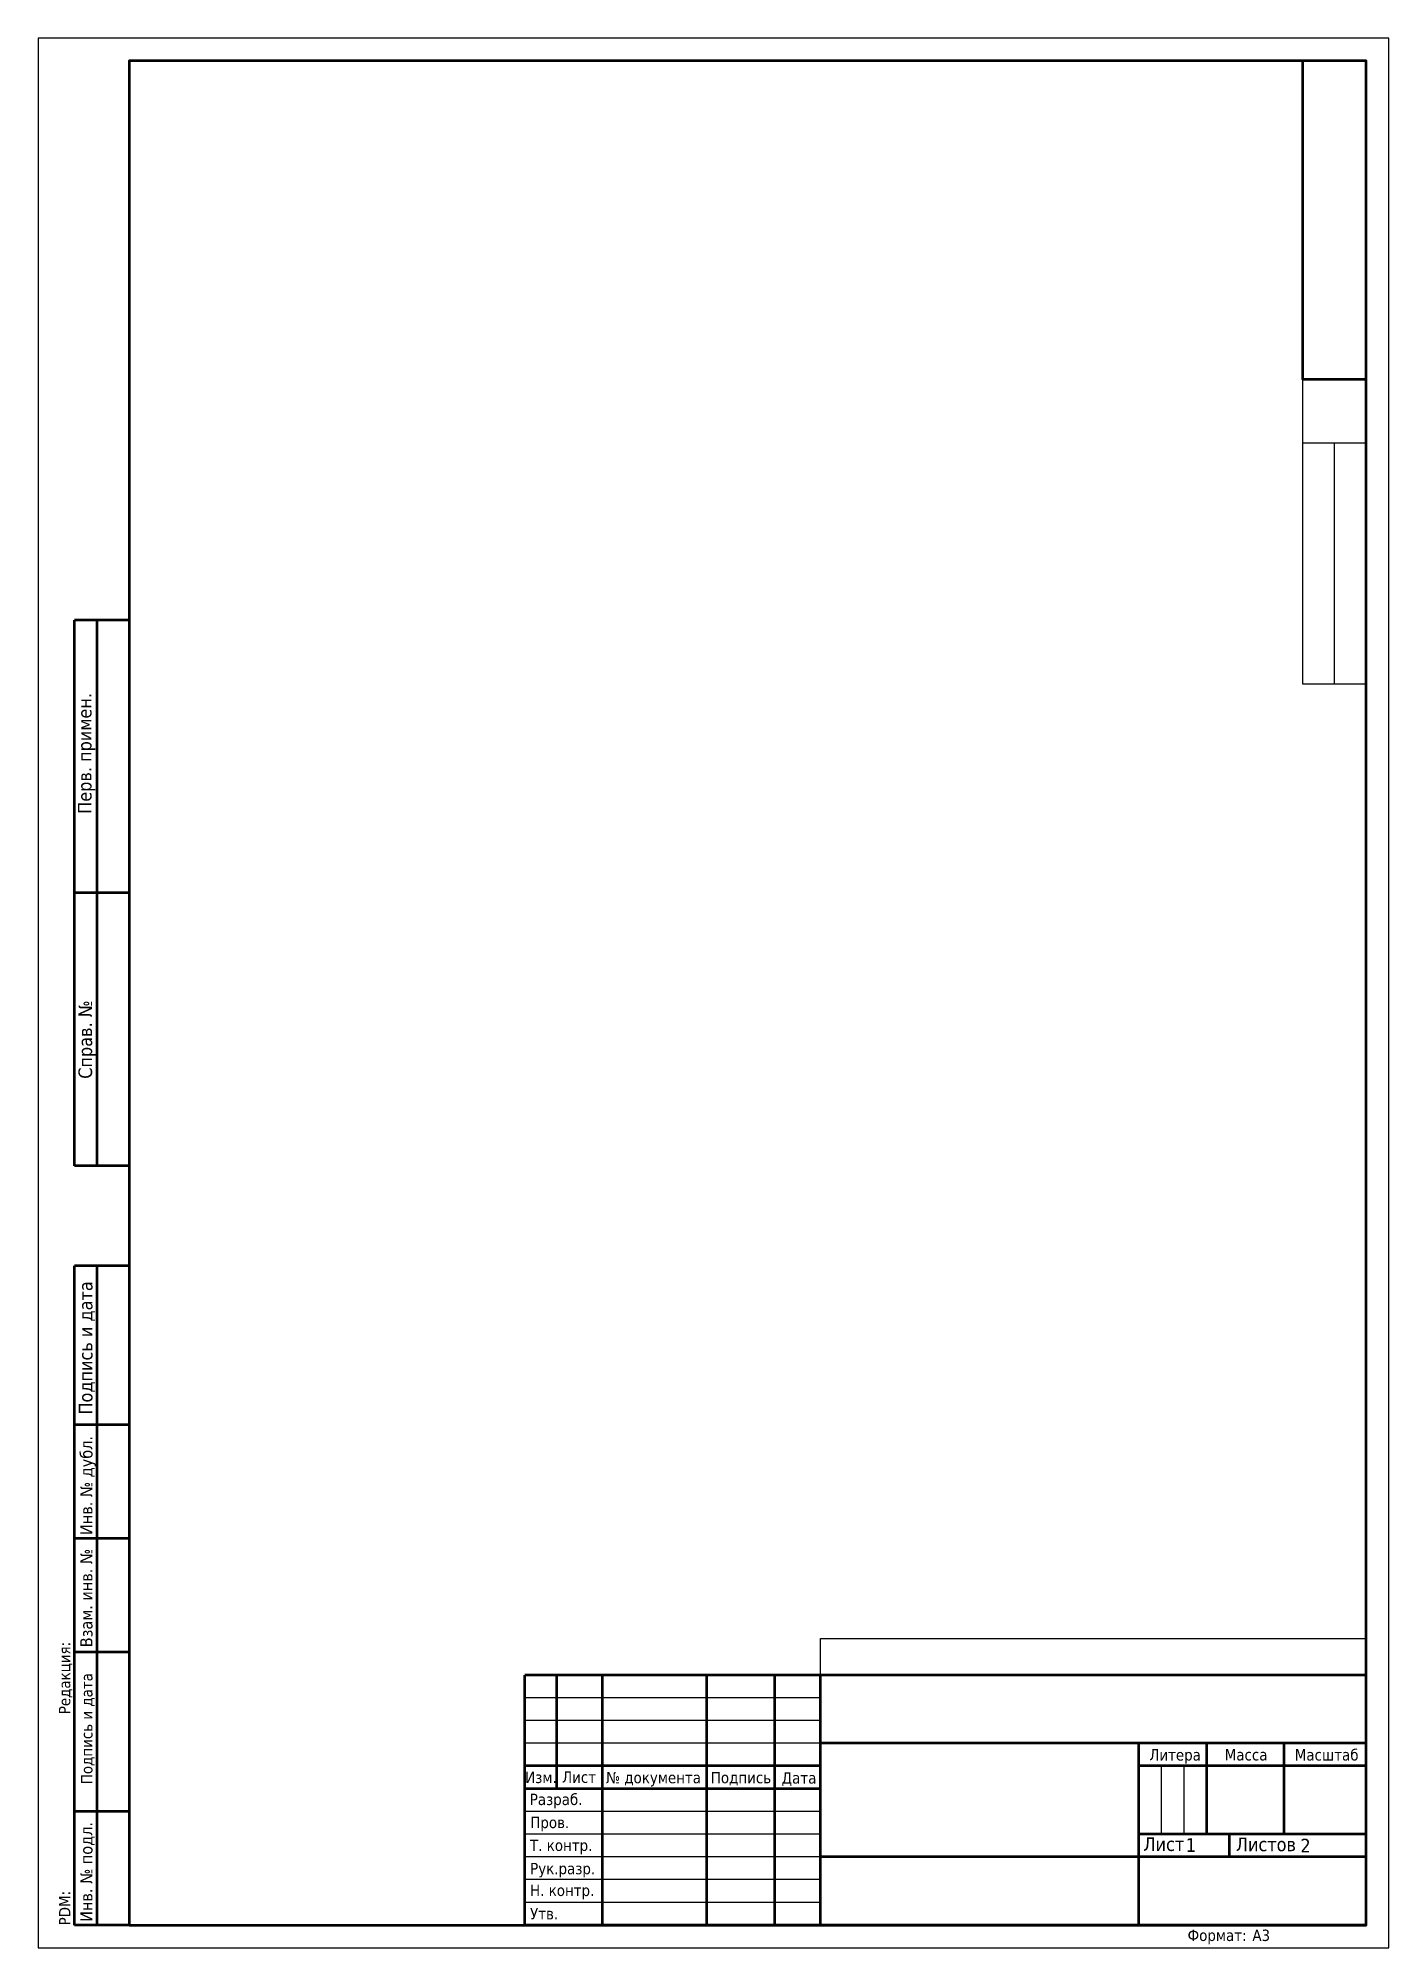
# Model space of a CAD drawing. Header units: inches. Extents: x -87 to 210, y 0 to 420.
import ezdxf
from ezdxf.enums import TextEntityAlignment as Align

# ---------------------------------------------------------------- set-up
doc = ezdxf.new("R2010")
doc.units = ezdxf.units.IN
doc.styles.get("Standard").update_dxf_attribs({"font": 'tahoma.ttf'})

# ---------------------------------------------------------------- blocks, each defined once
blk = doc.blocks.new('FORMAT_L1')
at = {"lineweight": 30, "ltscale": 0.3}
for p, q in [((-120, 55), (-120, 63)), ((-120, 63), (0, 63)), ((0, 55), (0, 63))]:
    blk.add_line(p, q, dxfattribs=at)
at = {"lineweight": 53, "ltscale": 1.5}
for p, q in [((0, 55), (-185, 55)), ((0, 0), (-185, 0))]:
    blk.add_line(p, q, dxfattribs=at)
at = {"lineweight": 53}
for p, q in [((-185, 0), (-185, 55)), ((-178, 55), (-178, 30)), ((-168, 55), (-168, 0)), ((-145, 0), (-145, 55)), ((-130, 0), (-130, 55)), ((-120, 0), (-120, 55)), ((0, 0), (0, 55)), ((0, 40), (-120, 40)), ((-50, 0), (-50, 40)), ((-35, 20), (-35, 40)), ((-18, 20), (-18, 40)), ((-120, 35), (-185, 35)), ((0, 35), (-50, 35)), ((-120, 30), (-185, 30)), ((0, 20), (-50, 20)), ((-30, 15), (-30, 20)), ((0, 15), (-120, 15))]:
    blk.add_line(p, q, dxfattribs=at)
at = {"lineweight": 30}
for p, q in [((-120, 50), (-185, 50)), ((-120, 45), (-185, 45)), ((-120, 40), (-185, 40)), ((-45, 20), (-45, 35)), ((-40, 20), (-40, 35)), ((-120, 25), (-185, 25)), ((-120, 20), (-185, 20)), ((-120, 15), (-185, 15)), ((-120, 10), (-185, 10)), ((-120, 5), (-185, 5))]:
    blk.add_line(p, q, dxfattribs=at)
for s, height, p in [('Литера', 2.5, (-47.67, 36.19)), ('Масса', 2.5, (-31.08, 36.21)), ('Масштаб', 2.5, (-15.67, 36.19)), ('Изм.  ', 2.5, (-184.92, 31.24)), ('№ документа', 2.5, (-167.12, 31.19)), ('Подпись', 2.5, (-144.09, 31.19)), ('Дата', 2.5, (-128.51, 31.12)), ('Лист', 3, (-48.95, 16.3)), ('Листов', 3, (-28.63, 16.25))]:
    blk.add_text(s, height=height).set_placement(p)
at = {"insert": (-176.8, 33.78), "char_height": 2.5, "width": 7.7992, "attachment_point": 1}
blk.add_mtext('Лист ', dxfattribs=at)
blk = doc.blocks.new('PERV')
at = {"lineweight": 30, "ltscale": 0.3}
for p, q in [((67, 0), (0, 0)), ((0, 0), (0, -14)), ((14, -14), (14, 0)), ((67, -14), (67, 0)), ((14, -7), (67, -7)), ((0, -14), (67, -14))]:
    blk.add_line(p, q, dxfattribs=at)
blk = doc.blocks.new('PERV1')
at = {"lineweight": 53, "ltscale": 0.3}
blk.add_lwpolyline([(0, -14), (70, -14), (70, 0), (0, 0)], close=True, dxfattribs=at)
blk = doc.blocks.new('*U13')
at = {"lineweight": 53, "ltscale": 1.5}
for p, q in [((-79, 172), (-79, 292)), ((-67, 292), (-79, 292)), ((-79, 5), (-79, 150)), ((-67, 150), (-79, 150)), ((-67, 5), (-79, 5))]:
    blk.add_line(p, q, dxfattribs=at)
at = {"lineweight": 53}
for p, q in [((-74, 172), (-74, 292)), ((-67, 232), (-79, 232)), ((-67, 172), (-79, 172)), ((-74, 5), (-74, 150)), ((-67, 115), (-79, 115)), ((-67, 90), (-79, 90)), ((-67, 65), (-79, 65)), ((20, 5), (20, 60)), ((-67, 30), (-79, 30))]:
    blk.add_line(p, q, dxfattribs=at)
at = {"lineweight": 30, "ltscale": 0.3}
blk.add_lwpolyline([(-87, 0), (210, 0), (210, 420), (-87, 420)], close=True, dxfattribs=at)
at = {"lineweight": 53, "ltscale": 0.3}
blk.add_lwpolyline([(205, 415), (-67, 415), (-67, 5), (205, 5)], close=True, dxfattribs=at)
at = {"ltscale": 0.3, "rotation": 270}
for name, p in [('PERV1', (205, 415)), ('PERV', (205, 345))]:
    blk.add_blockref(name, p, dxfattribs=at)
at = {"ltscale": 0.3}
blk.add_blockref('FORMAT_L1', (205, 5), dxfattribs=at)
blk.add_text('Перв. примен.', height=3, rotation=90).set_placement((-75.28, 262.69), align=Align.CENTER)
for s, height, p in [('Справ. №', 3, (-75.15, 191.13)), ('Подпись и дата', 3, (-75.07, 117.28)), ('Инв. № дубл.', 2.7, (-75.07, 90.78)), ('Взам. инв. №', 2.7, (-75.07, 66.1)), ('Редакция:', 2.5, (-79.95, 51.37)), ('Подпись и дата', 2.5, (-75.07, 35.98)), ('Инв. № подл.', 2.7, (-75.07, 5.7)), ('PDM:', 2.5, (-79.92, 4.93))]:
    blk.add_text(s, height=height, rotation=90).set_placement(p)
for s, p in [('Разраб.', (21.1, 31.4)), ('Пров.', (21.21, 26.32)), ('Т. контр.', (21.15, 21.3)), ('Рук.разр.', (21.18, 16.18)), ('Н. контр.', (21.16, 11.39)), ('Утв.', (21.16, 6.26)), ('Формат:', (165.76, 1.5))]:
    blk.add_text(s, height=2.5).set_placement(p)
at = {"flags": 8}
blk.add_attdef('ОБОЗНАЧЕНИЕ_ПЕР', text='', height=5, rotation=90, dxfattribs=at).set_placement((200.02, 381.16), align=Align.CENTER)
for tag, p in [('ПЕРВ_ПРИМЕН', (-68.21, 262.6)), ('А_СПРАВ_№', (-67.95, 200.65)), ('А_ИНВ_№_ДУБЛ', (-68.26, 103.05)), ('А_ВЗАМ_ИНВ_№', (-68.35, 77.68)), ('А_ИНВ_№_ПОДЛ', (-68.4, 16.83))]:
    blk.add_attdef(tag, text='', height=4, rotation=90).set_placement(p, align=Align.CENTER)
for tag, rotation, width, p, p2 in [('А_П_ИНВ_№_ДУБЛ_ДАТА', 90.0226, 0.203989, (-69.18, 139), (-69.19, 149.17)), ('А_П_ИНВ_№_ДУБЛ', 89.9977, 0.540181, (-69.03, 115.38), (-69.03, 135.57)), ('А_П_ИНВ_№_ПОДЛ_ДАТА', 90.0115, 0.205176, (-68.99, 53.54), (-68.99, 63.95)), ('А_П_ИНВ_№_ПОДЛ', 90.0184, 0.51569, (-69, 31.17), (-69.01, 50.91))]:
    blk.add_attdef(tag, text='', height=3, rotation=rotation, dxfattribs=dict(width=width)).set_placement(p, p2, align=Align.FIT)
for tag, p in [('DWG_DOC_VER', (-80.02, 68.48)), ('SWEPDM_DOC_ID', (-79.87, 14.18))]:
    blk.add_attdef(tag, p, '', height=2.5, rotation=90)
for tag, height, p in [('ОБОЗНАЧЕНИЕ', 7, (143.97, 49.08)), ('МАССА_DWG', 3, (178.5, 31)), ('МАСШТАБ', 3, (196, 31))]:
    blk.add_attdef(tag, text='', height=height, dxfattribs=at).set_placement(p, align=Align.CENTER)
at = {"ltscale": 0.3}
for tag, height, flags, p in [('ИИ_НОМЕР_ИЗМЕНЕНИЯ', 2.5, 8, (23.63, 41.29)), ('ИИ_НОМЕР_ЗАМЕНЫ', 2.5, 8, (31.71, 41.29)), ('НАИМЕНОВАНИЕ_СТР1', 4, 8, (120.24, 40.41)), ('НАИМЕНОВАНИЕ_СТР2', 4, 8, (120.16, 35.23)), ('П_РАЗРАБ_ЭП', 2.5, 8, (67.6, 31.35)), ('НАИМЕНОВАНИЕ_СТР3', 4, 8, (120.35, 30.06)), ('П_ПРОВ_ЭП', 2.5, 8, (67.6, 26.35)), ('НАИМЕНОВАНИЕ_СТР4', 4, 8, (120.3, 25)), ('П_Т_КОНТР_ЭП', 2.5, 8, (67.6, 21.46)), ('ВИД_ДОКУМЕНТА', 2.5, 8, (122.07, 21.25)), ('П_РУКРАЗР_ЭП', 2.5, 8, (67.6, 16.49)), ('П_Н_КОНТР_ЭП', 2.5, 8, (67.6, 11.35)), ('П_УТВ_ЭП', 2.5, 8, (67.6, 6.34)), ('ВИД_ШАБЛОНА', 3, 9, (130.39, 0.98))]:
    blk.add_attdef(tag, text='', height=height, dxfattribs=dict(at, flags=flags)).set_placement(p, align=Align.CENTER)
at = {"ltscale": 0.3, "width": 0.95, "flags": 8}
blk.add_attdef('ИИ_ОБОЗНАЧЕНИЕ', text='', height=2.5, dxfattribs=at).set_placement((47.76, 41.31), align=Align.CENTER)
at = {"ltscale": 0.3, "flags": 8}
for tag, width, p, p2 in [('А_ФАМИЛИЯ', 0.672694, (60.6, 41.32), (74.23, 41.32)), ('А_ДАТА', 0.737412, (75.4, 41.33), (84.57, 41.33))]:
    blk.add_attdef(tag, text='', height=2.5, dxfattribs=dict(at, width=width)).set_placement(p, p2, align=Align.FIT)
at = {"width": 0.95, "flags": 8}
for tag, p in [('П_РАЗРАБ', (37.45, 31.5)), ('П_ПРОВ', (37.44, 26.5)), ('П_Т_КОНТР', (37.44, 21.5)), ('П_РУКРАЗРАБ', (37.45, 16.54)), ('П_Н_КОНТР', (37.44, 11.5)), ('П_УТВ', (37.44, 6.5))]:
    blk.add_attdef(tag, p, '', height=2.5, dxfattribs=at)
at = {"flags": 8}
for tag, height, width, p, p2 in [('П_РАЗРАБ_ДАТА', 2.5, 0.362976, (75.14, 31.5), (84.7, 31.5)), ('ЛИТ', 3, 0.444082, (155.74, 31), (159.28, 31)), ('П_ПРОВ_ДАТА', 2.5, 0.407224, (75.26, 26.61), (84.72, 26.61)), ('П_Т_КОНТР_ДАТА', 2.5, 0.328007, (75.18, 21.61), (84.75, 21.61)), ('П_РУКРАЗРАБ_ДАТА', 2.5, 0.297959, (75.16, 15.97), (84.78, 15.97)), ('П_Н_КОНТР_ДАТА', 2.5, 0.326503, (75.15, 11.61), (84.78, 11.61)), ('П_УТВ_ДАТА', 2.5, 0.473898, (75.08, 6.61), (84.83, 6.61))]:
    blk.add_attdef(tag, text='', height=height, dxfattribs=dict(at, width=width)).set_placement(p, p2, align=Align.FIT)
blk.add_attdef('ЛИСТ', text='', height=3, dxfattribs=at).set_placement((167.6, 21.09), align=Align.RIGHT)
blk.add_attdef('ЛИСТОВ', text='', height=3, dxfattribs=at).set_placement((191.68, 22.51), align=Align.MIDDLE)
for tag, p, height in [('ТИПОРАЗМЕР_DWG', (104, 13), 4), ('ЗАГОТОВКА_DWG', (90.15, 10.78), 4), ('МАТЕРИАЛ_DWG', (110, 8), 4), ('ФОРМАТ', (180, 1.5), 2.5)]:
    blk.add_attdef(tag, p, '', height=height, dxfattribs=at)
at = {"ltscale": 0.3, "flags": 9}
blk.add_attdef('ФОРМАТ_ОР', (175.64, -4.77), '', height=2.5, dxfattribs=at)

msp = doc.modelspace()

# ---------------------------------------------------------------- block references
ref = msp.add_blockref('*U13', (0, 0))
ref.add_attrib('ЛИСТ', '1', dxfattribs={"height": 3}).set_placement((167.6, 21.09), align=Align.RIGHT)
ref.add_attrib('ЛИСТОВ', '2', dxfattribs={"height": 3}).set_placement((191.68, 22.51), align=Align.MIDDLE)
ref.add_attrib('ФОРМАТ', 'А3', (180, 1.5), dxfattribs={"height": 2.5})

doc.saveas('drawing.dxf')
